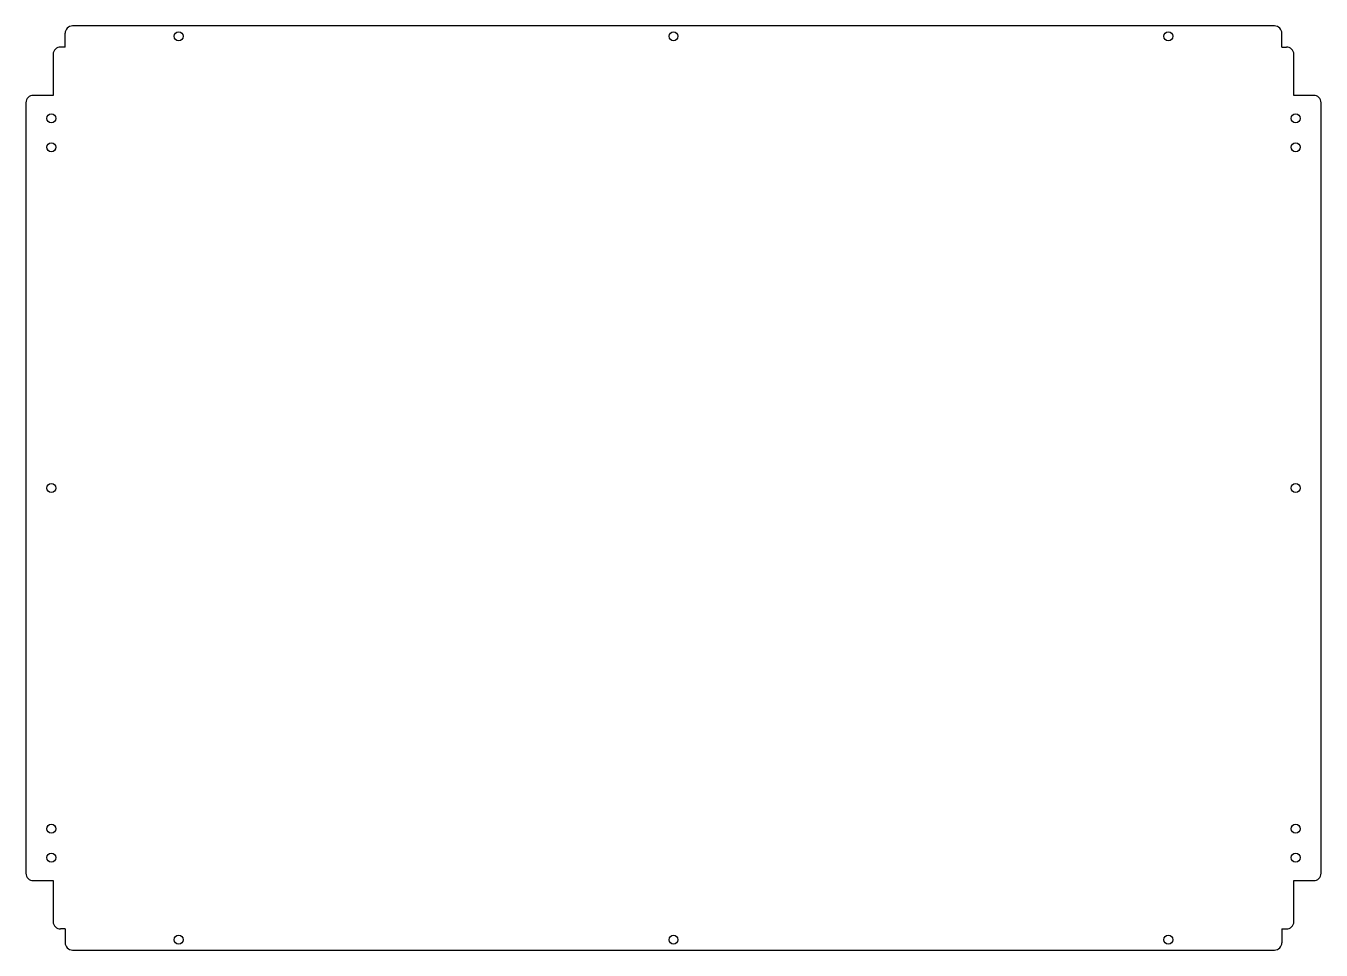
# Model space of a CAD drawing. Header units: millimetres. Extents: x 0 to 874, y 0 to 624.
import ezdxf

# ---------------------------------------------------------------- set-up
doc = ezdxf.new("R2010")
doc.units = ezdxf.units.MM

msp = doc.modelspace()

# ---------------------------------------------------------------- linework, layer by layer
at = {"color": 7, "linetype": 'Continuous', "lineweight": 25}
for p, q in [((842.73, 623.8), (31.47, 623.8)), ((26.47, 609.53), (26.47, 618.8)), ((847.73, 609.53), (847.73, 618.8)), ((18.4, 604.53), (18.4, 576.9)), ((26.47, 609.53), (23.4, 609.53)), ((847.73, 609.53), (850.8, 609.53)), ((855.8, 576.9), (855.8, 604.53)), ((0, 571.9), (0, 51.9)), ((18.4, 576.9), (5, 576.9)), ((869.2, 576.9), (855.8, 576.9)), ((874.2, 51.9), (874.2, 571.9)), ((5, 46.9), (18.4, 46.9)), ((18.4, 46.9), (18.4, 19.27)), ((855.8, 46.9), (869.2, 46.9)), ((855.8, 19.27), (855.8, 46.9)), ((26.47, 14.27), (23.4, 14.27)), ((26.47, 14.27), (26.47, 5)), ((847.73, 14.27), (850.8, 14.27)), ((847.73, 14.27), (847.73, 5)), ((31.47, 0), (842.73, 0))]:
    msp.add_line(p, q, dxfattribs=at)
for centre in [(103.1, 616.8), (437.1, 616.8), (771.1, 616.8), (17.2, 561.4), (857, 561.4), (17.2, 541.9), (857, 541.9), (17.2, 311.9), (857, 311.9), (17.2, 81.9), (857, 81.9), (17.2, 62.4), (857, 62.4), (103.1, 7), (437.1, 7), (771.1, 7)]:
    msp.add_circle(centre, 3, dxfattribs=at)
for centre, start, end in [((31.47, 618.8), 90, 180), ((842.73, 618.8), 0, 90), ((23.4, 604.53), 90, 180), ((850.8, 604.53), 0, 90), ((5, 571.9), 90, 180), ((869.2, 571.9), 0, 90), ((5, 51.9), 180, 270), ((869.2, 51.9), 270, 0), ((23.4, 19.27), 180, 270), ((850.8, 19.27), 270, 0), ((31.47, 5), 180, 270), ((842.73, 5), 270, 0)]:
    msp.add_arc(centre, 5, start, end, dxfattribs=at)

doc.saveas('drawing.dxf')
